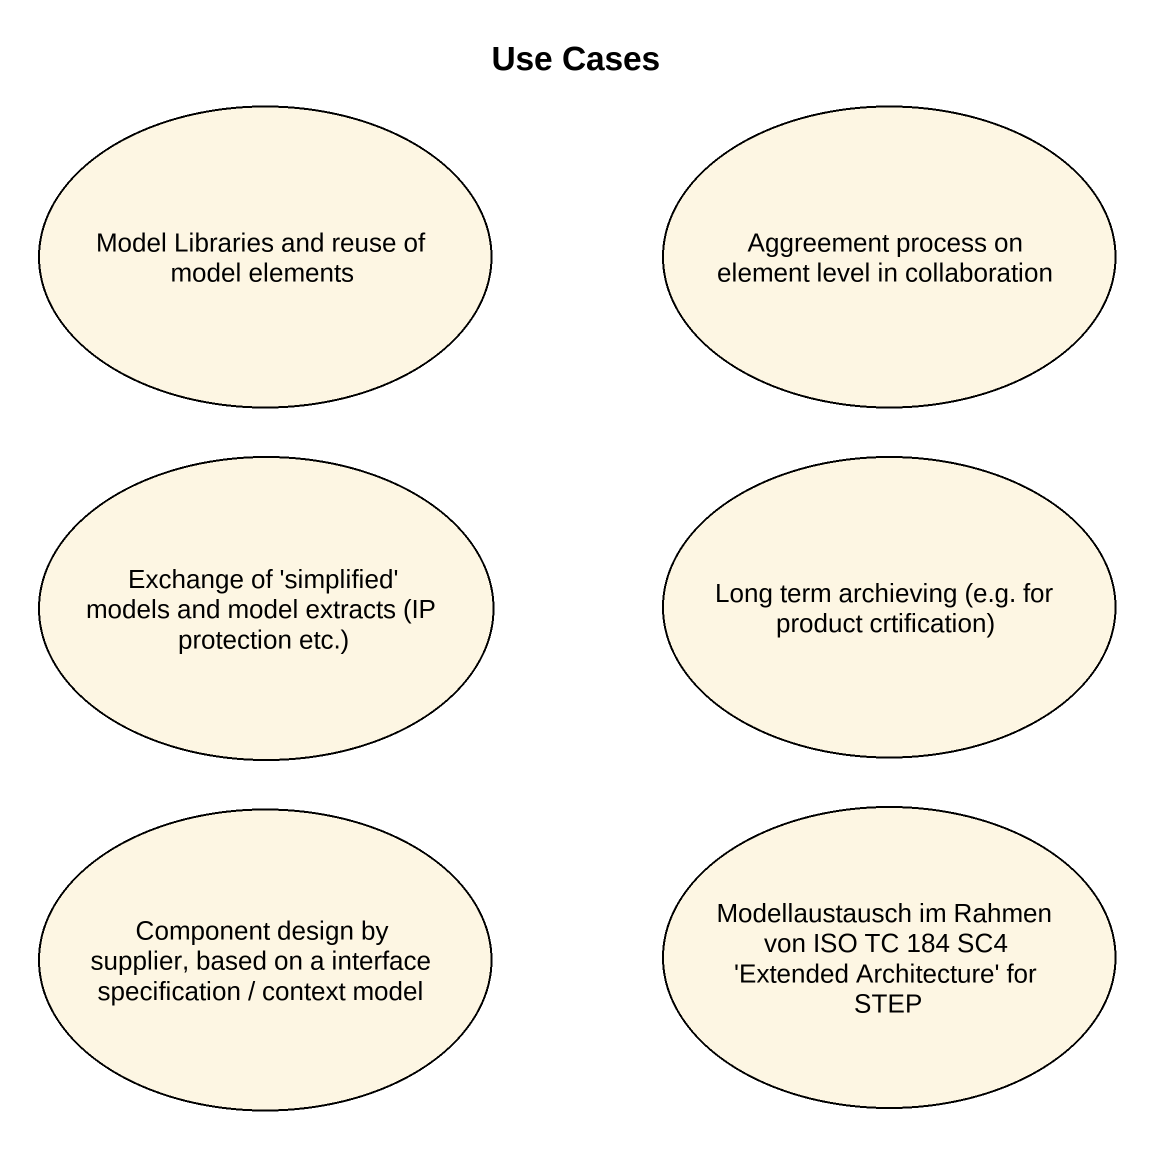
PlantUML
@startuml
title Use Cases
usecase "Model Libraries and reuse of model elements" as Model_Libraries_and_reuse
usecase "Aggreement process on element level in collaboration" as Aggreement_process_on
usecase "Exchange of 'simplified' models and model extracts (IP protection etc.)" as Exchange_of_simplified
usecase "Long term archieving (e.g. for product crtification)" as Long_term_archieving_e_g
usecase "Component design by supplier, based on a interface specification / context model" as Component_design_by
usecase "Modellaustausch im Rahmen von ISO TC 184 SC4 'Extended Architecture' for STEP" as Modellaustausch_im_Rahmen
@enduml
